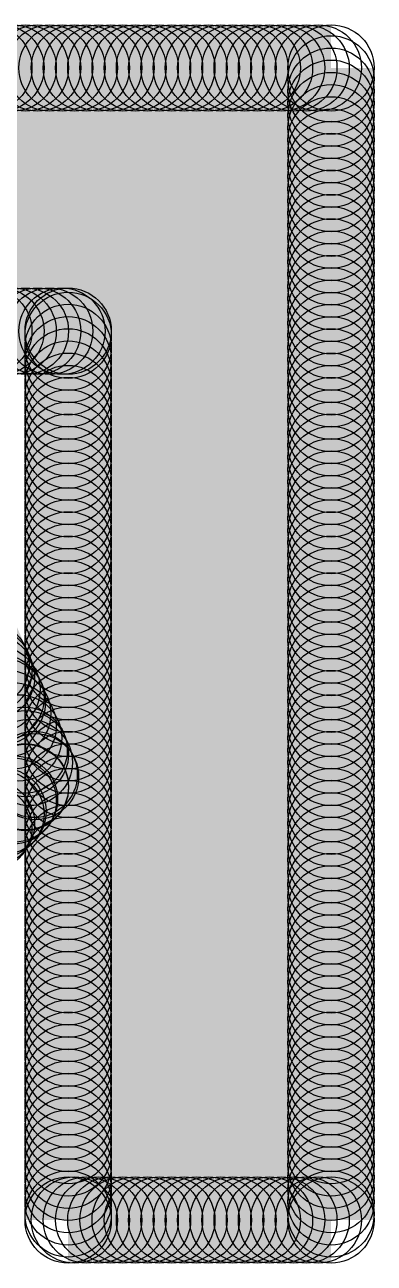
# Model space of a CAD drawing. Extents: x 100 to 134.1, y 89.7 to 148.
# Drawn here: x 131.935 to 132.34, y 115.037 to 116.472 of the extents above; entities that cross this region are included whole.
import ezdxf

# ---------------------------------------------------------------- set-up
doc = ezdxf.new("R2010")
doc.units = 0
doc.layers.get('0').update_dxf_attribs({"linetype": 'CONTINUOUS'})
doc.layers.add('SILK-BOTTOM_PHO', color=5, linetype='CONTINUOUS')

# ---------------------------------------------------------------- blocks, each defined once
blk = doc.blocks.new('ROUND_1')
blk.add_circle((0, 0), 0.05)

msp = doc.modelspace()

# ---------------------------------------------------------------- linework, layer by layer
at = {"layer": 'SILK-BOTTOM_PHO', "const_width": 0.100076}
for points in [[(132.290058, 116.421916), (131.46024, 116.421916)], [(131.89331, 116.421916), (131.89331, 116.116862)], [(131.90728, 116.421916), (131.90728, 116.116862)], [(131.921504, 116.421916), (131.921504, 116.116862)], [(131.935728, 116.421916), (131.935728, 116.116862)], [(131.949952, 116.421916), (131.949952, 116.116862)], [(131.963922, 116.421916), (131.963922, 116.116862)], [(131.978146, 116.421916), (131.978146, 116.116862)], [(131.99237, 116.421916), (131.99237, 115.086638)], [(132.00634, 116.421916), (132.00634, 115.086638)], [(132.020564, 116.421916), (132.020564, 115.086638)], [(132.034788, 116.421916), (132.034788, 115.086638)], [(132.048758, 116.421916), (132.048758, 115.086638)], [(132.062982, 116.421916), (132.062982, 115.086638)], [(132.077206, 116.421916), (132.077206, 115.086638)], [(132.091176, 116.421916), (132.091176, 115.086638)], [(132.1054, 116.421916), (132.1054, 115.086638)], [(132.119624, 116.421916), (132.119624, 115.086638)], [(132.133848, 116.421916), (132.133848, 115.086638)], [(132.147818, 116.421916), (132.147818, 115.086638)], [(132.162042, 116.421916), (132.162042, 115.086638)], [(132.176266, 116.421916), (132.176266, 115.086638)], [(132.190236, 116.421916), (132.190236, 115.086638)], [(132.20446, 116.421916), (132.20446, 115.086638)], [(132.218684, 116.421916), (132.218684, 115.086638)], [(132.232654, 116.421916), (132.232654, 115.086638)], [(132.246878, 116.421916), (132.246878, 115.086638)], [(132.261102, 116.421916), (132.261102, 115.086638)], [(132.275326, 116.421916), (132.275326, 115.086638)], [(132.290058, 116.421916), (132.290058, 115.086638)], [(132.290058, 116.409216), (131.358894, 116.409216)], [(132.290058, 116.394992), (131.313936, 116.394992)], [(132.290058, 116.381022), (131.280916, 116.381022)], [(132.290058, 116.366798), (131.254246, 116.366798)], [(132.290058, 116.352574), (131.23164, 116.352574)], [(132.290058, 116.338604), (131.211828, 116.338604)], [(132.290058, 116.32438), (131.194556, 116.32438)], [(132.290058, 116.310156), (131.178808, 116.310156)], [(132.290058, 116.296186), (131.163822, 116.296186)], [(132.290058, 116.281962), (131.151376, 116.281962)], [(132.290058, 116.267738), (131.139692, 116.267738)], [(132.290058, 116.253514), (131.128516, 116.253514)], [(132.290058, 116.239544), (131.118356, 116.239544)], [(132.290058, 116.22532), (131.10972, 116.22532)], [(132.290058, 116.211096), (131.101084, 116.211096)], [(132.290058, 116.197126), (131.093972, 116.197126)], [(132.290058, 116.182902), (131.08686, 116.182902)], [(132.290058, 116.168678), (131.08051, 116.168678)], [(132.290058, 116.154708), (131.075176, 116.154708)], [(132.290058, 116.140484), (131.07035, 116.140484)], [(132.290058, 116.12626), (131.065778, 116.12626)], [(131.985258, 116.116862), (131.46024, 116.116862)], [(131.985258, 116.116862), (131.985258, 115.086638)], [(132.290058, 116.112036), (131.985258, 116.112036)], [(132.290058, 116.098066), (131.985258, 116.098066)], [(132.290058, 116.083842), (131.985258, 116.083842)], [(132.290058, 116.069618), (131.985258, 116.069618)], [(132.290058, 116.055648), (131.985258, 116.055648)], [(132.290058, 116.041424), (131.985258, 116.041424)], [(132.290058, 116.0272), (131.985258, 116.0272)], [(132.290058, 116.01323), (131.985258, 116.01323)], [(132.290058, 115.999006), (131.985258, 115.999006)], [(132.290058, 115.984782), (131.985258, 115.984782)], [(132.290058, 115.970812), (131.985258, 115.970812)], [(132.290058, 115.956588), (131.985258, 115.956588)], [(132.290058, 115.942364), (131.985258, 115.942364)], [(132.290058, 115.92814), (131.985258, 115.92814)], [(132.290058, 115.91417), (131.985258, 115.91417)], [(131.813046, 115.906296), (131.947412, 115.60048)], [(132.290058, 115.899946), (131.985258, 115.899946)], [(132.290058, 115.885722), (131.985258, 115.885722)], [(132.290058, 115.871752), (131.985258, 115.871752)], [(132.290058, 115.857528), (131.985258, 115.857528)], [(132.290058, 115.843304), (131.985258, 115.843304)], [(132.290058, 115.829334), (131.985258, 115.829334)], [(132.290058, 115.81511), (131.985258, 115.81511)], [(132.290058, 115.800886), (131.985258, 115.800886)], [(132.290058, 115.786916), (131.985258, 115.786916)], [(132.290058, 115.772692), (131.985258, 115.772692)], [(132.290058, 115.758468), (131.985258, 115.758468)], [(132.290058, 115.744244), (131.985258, 115.744244)], [(131.890008, 115.730274), (131.161536, 115.730274)], [(132.290058, 115.730274), (131.985258, 115.730274)], [(131.896358, 115.71605), (131.174998, 115.71605)], [(131.89331, 115.723924), (131.89331, 115.541552)], [(132.290058, 115.71605), (131.985258, 115.71605)], [(131.902708, 115.701826), (131.190746, 115.701826)], [(132.290058, 115.701826), (131.985258, 115.701826)], [(131.909058, 115.687856), (131.208018, 115.687856)], [(131.90728, 115.691666), (131.90728, 115.5573)], [(132.290058, 115.687856), (131.985258, 115.687856)], [(131.915154, 115.673632), (131.226814, 115.673632)], [(132.290058, 115.673632), (131.985258, 115.673632)], [(131.921504, 115.659408), (131.249674, 115.659408)], [(131.921504, 115.659408), (131.921504, 115.572286)], [(132.290058, 115.659408), (131.985258, 115.659408)], [(131.927854, 115.645438), (131.27482, 115.645438)], [(132.290058, 115.645438), (131.985258, 115.645438)], [(131.934204, 115.631214), (131.306062, 115.631214)], [(131.935728, 115.62715), (131.935728, 115.588034)], [(132.290058, 115.631214), (131.985258, 115.631214)], [(131.9403, 115.61699), (131.346956, 115.61699)], [(132.290058, 115.61699), (131.985258, 115.61699)], [(131.947412, 115.60048), (131.473702, 115.086638)], [(131.945888, 115.60302), (131.529328, 115.60302)], [(132.290058, 115.60302), (131.985258, 115.60302)], [(131.935728, 115.588796), (131.516882, 115.588796)], [(132.290058, 115.588796), (131.985258, 115.588796)], [(131.923028, 115.574572), (131.50342, 115.574572)], [(132.290058, 115.574572), (131.985258, 115.574572)], [(131.90982, 115.560348), (131.490212, 115.560348)], [(132.290058, 115.560348), (131.985258, 115.560348)], [(131.896358, 115.546378), (131.47675, 115.546378)], [(132.290058, 115.546378), (131.985258, 115.546378)], [(132.290058, 115.532154), (131.985258, 115.532154)], [(132.290058, 115.51793), (131.985258, 115.51793)], [(132.290058, 115.50396), (131.985258, 115.50396)], [(132.290058, 115.489736), (131.985258, 115.489736)], [(132.290058, 115.475512), (131.985258, 115.475512)], [(132.290058, 115.461542), (131.985258, 115.461542)], [(132.290058, 115.447318), (131.985258, 115.447318)], [(132.290058, 115.433094), (131.985258, 115.433094)], [(132.290058, 115.41887), (131.985258, 115.41887)], [(132.290058, 115.4049), (131.985258, 115.4049)], [(132.290058, 115.390676), (131.985258, 115.390676)], [(132.290058, 115.376452), (131.985258, 115.376452)], [(132.290058, 115.362482), (131.985258, 115.362482)], [(132.290058, 115.348258), (131.985258, 115.348258)], [(132.290058, 115.334034), (131.985258, 115.334034)], [(132.290058, 115.320064), (131.985258, 115.320064)], [(132.290058, 115.30584), (131.985258, 115.30584)], [(132.290058, 115.291616), (131.985258, 115.291616)], [(132.290058, 115.277646), (131.985258, 115.277646)], [(132.290058, 115.263422), (131.985258, 115.263422)], [(132.290058, 115.249198), (131.985258, 115.249198)], [(132.290058, 115.234974), (131.985258, 115.234974)], [(132.290058, 115.221004), (131.985258, 115.221004)], [(132.290058, 115.20678), (131.985258, 115.20678)], [(132.290058, 115.192556), (131.985258, 115.192556)], [(132.290058, 115.178586), (131.985258, 115.178586)], [(132.290058, 115.164362), (131.985258, 115.164362)], [(132.290058, 115.150138), (131.985258, 115.150138)], [(132.290058, 115.136168), (131.985258, 115.136168)], [(132.290058, 115.121944), (131.985258, 115.121944)], [(132.290058, 115.10772), (131.985258, 115.10772)], [(132.290058, 115.09375), (131.985258, 115.09375)], [(132.290058, 115.086638), (131.985258, 115.086638)]]:
    msp.add_lwpolyline(points, dxfattribs=at)

# ---------------------------------------------------------------- block references
at = {"layer": 'SILK-BOTTOM_PHO'}
for p in [(131.89331, 116.421916), (131.90728, 116.421916), (131.921504, 116.421916), (131.935728, 116.421916), (131.949952, 116.421916), (131.963922, 116.421916), (131.978146, 116.421916), (131.99237, 116.421916), (132.00634, 116.421916), (132.020564, 116.421916), (132.034788, 116.421916), (132.048758, 116.421916), (132.062982, 116.421916), (132.077206, 116.421916), (132.091176, 116.421916), (132.1054, 116.421916), (132.119624, 116.421916), (132.133848, 116.421916), (132.147818, 116.421916), (132.162042, 116.421916), (132.176266, 116.421916), (132.190236, 116.421916), (132.20446, 116.421916), (132.218684, 116.421916), (132.232654, 116.421916), (132.246878, 116.421916), (132.261102, 116.421916), (132.275326, 116.421916), (132.290058, 116.421916), (132.290058, 116.421916), (132.290058, 116.409216), (132.290058, 116.394992), (132.290058, 116.381022), (132.290058, 116.366798), (132.290058, 116.352574), (132.290058, 116.338604), (132.290058, 116.32438), (132.290058, 116.310156), (132.290058, 116.296186), (132.290058, 116.281962), (132.290058, 116.267738), (132.290058, 116.253514), (132.290058, 116.239544), (132.290058, 116.22532), (132.290058, 116.211096), (132.290058, 116.197126), (132.290058, 116.182902), (132.290058, 116.168678), (132.290058, 116.154708), (132.290058, 116.140484), (131.89331, 116.116862), (131.90728, 116.116862), (131.921504, 116.116862), (131.935728, 116.116862), (131.949952, 116.116862), (131.963922, 116.116862), (131.978146, 116.116862), (131.985258, 116.116862), (131.985258, 116.116862), (132.290058, 116.12626), (131.985258, 116.112036), (132.290058, 116.112036), (131.985258, 116.098066), (132.290058, 116.098066), (131.985258, 116.083842), (132.290058, 116.083842), (131.985258, 116.069618), (132.290058, 116.069618), (131.985258, 116.055648), (131.985258, 116.041424), (132.290058, 116.055648), (132.290058, 116.041424), (131.985258, 116.0272), (132.290058, 116.0272), (131.985258, 116.01323), (132.290058, 116.01323), (131.985258, 115.999006), (132.290058, 115.999006), (131.985258, 115.984782), (132.290058, 115.984782), (131.985258, 115.970812), (132.290058, 115.970812), (131.985258, 115.956588), (132.290058, 115.956588), (131.985258, 115.942364), (132.290058, 115.942364), (131.985258, 115.92814), (132.290058, 115.92814), (131.985258, 115.91417), (132.290058, 115.91417), (131.985258, 115.899946), (132.290058, 115.899946), (131.985258, 115.885722), (132.290058, 115.885722), (131.985258, 115.871752), (132.290058, 115.871752), (131.985258, 115.857528), (132.290058, 115.857528), (131.985258, 115.843304), (132.290058, 115.843304), (131.985258, 115.829334), (132.290058, 115.829334), (131.985258, 115.81511), (132.290058, 115.81511), (131.985258, 115.800886), (132.290058, 115.800886), (131.985258, 115.786916), (132.290058, 115.786916), (131.985258, 115.772692), (132.290058, 115.772692), (131.985258, 115.758468), (132.290058, 115.758468), (131.985258, 115.744244), (132.290058, 115.744244), (131.890008, 115.730274), (131.985258, 115.730274), (132.290058, 115.730274), (131.89331, 115.723924), (131.896358, 115.71605), (131.985258, 115.71605), (132.290058, 115.71605), (131.902708, 115.701826), (131.985258, 115.701826), (132.290058, 115.701826), (131.90728, 115.691666), (131.909058, 115.687856), (131.985258, 115.687856), (132.290058, 115.687856), (131.915154, 115.673632), (131.985258, 115.673632), (132.290058, 115.673632), (131.921504, 115.659408), (131.921504, 115.659408), (131.985258, 115.659408), (132.290058, 115.659408), (131.927854, 115.645438), (131.985258, 115.645438), (132.290058, 115.645438), (131.934204, 115.631214), (131.935728, 115.62715), (131.985258, 115.631214), (132.290058, 115.631214), (131.9403, 115.61699), (131.985258, 115.61699), (132.290058, 115.61699), (131.945888, 115.60302), (131.947412, 115.60048), (131.985258, 115.60302), (132.290058, 115.60302), (131.935728, 115.588796), (131.935728, 115.588034), (131.985258, 115.588796), (132.290058, 115.588796), (131.921504, 115.572286), (131.923028, 115.574572), (131.985258, 115.574572), (132.290058, 115.574572), (131.90728, 115.5573), (131.90982, 115.560348), (131.985258, 115.560348), (132.290058, 115.560348), (131.89331, 115.541552), (131.896358, 115.546378), (131.985258, 115.546378), (132.290058, 115.546378), (131.985258, 115.532154), (132.290058, 115.532154), (131.985258, 115.51793), (132.290058, 115.51793), (131.985258, 115.50396), (132.290058, 115.50396), (131.985258, 115.489736), (132.290058, 115.489736), (131.985258, 115.475512), (132.290058, 115.475512), (131.985258, 115.461542), (132.290058, 115.461542), (131.985258, 115.447318), (132.290058, 115.447318), (131.985258, 115.433094), (132.290058, 115.433094), (131.985258, 115.41887), (132.290058, 115.41887), (131.985258, 115.4049), (132.290058, 115.4049), (131.985258, 115.390676), (132.290058, 115.390676), (131.985258, 115.376452), (132.290058, 115.376452), (131.985258, 115.362482), (132.290058, 115.362482), (131.985258, 115.348258), (132.290058, 115.348258), (131.985258, 115.334034), (132.290058, 115.334034), (131.985258, 115.320064), (132.290058, 115.320064), (131.985258, 115.30584), (132.290058, 115.30584), (131.985258, 115.291616), (132.290058, 115.291616), (131.985258, 115.277646), (132.290058, 115.277646), (131.985258, 115.263422), (132.290058, 115.263422), (131.985258, 115.249198), (132.290058, 115.249198), (131.985258, 115.234974), (132.290058, 115.234974), (131.985258, 115.221004), (132.290058, 115.221004), (131.985258, 115.20678), (132.290058, 115.20678), (131.985258, 115.192556), (132.290058, 115.192556), (131.985258, 115.178586), (132.290058, 115.178586), (131.985258, 115.164362), (132.290058, 115.164362), (131.985258, 115.150138), (132.290058, 115.150138), (131.985258, 115.136168), (132.290058, 115.136168), (131.985258, 115.121944), (132.290058, 115.121944), (131.985258, 115.10772), (132.290058, 115.10772), (131.985258, 115.09375), (131.985258, 115.086638), (131.985258, 115.086638), (131.99237, 115.086638), (132.00634, 115.086638), (132.020564, 115.086638), (132.034788, 115.086638), (132.048758, 115.086638), (132.062982, 115.086638), (132.077206, 115.086638), (132.091176, 115.086638), (132.1054, 115.086638), (132.119624, 115.086638), (132.133848, 115.086638), (132.147818, 115.086638), (132.162042, 115.086638), (132.176266, 115.086638), (132.190236, 115.086638), (132.20446, 115.086638), (132.218684, 115.086638), (132.232654, 115.086638), (132.246878, 115.086638), (132.261102, 115.086638), (132.275326, 115.086638), (132.290058, 115.09375), (132.290058, 115.086638)]:
    msp.add_blockref('ROUND_1', p, dxfattribs=at)

doc.saveas('drawing.dxf')
